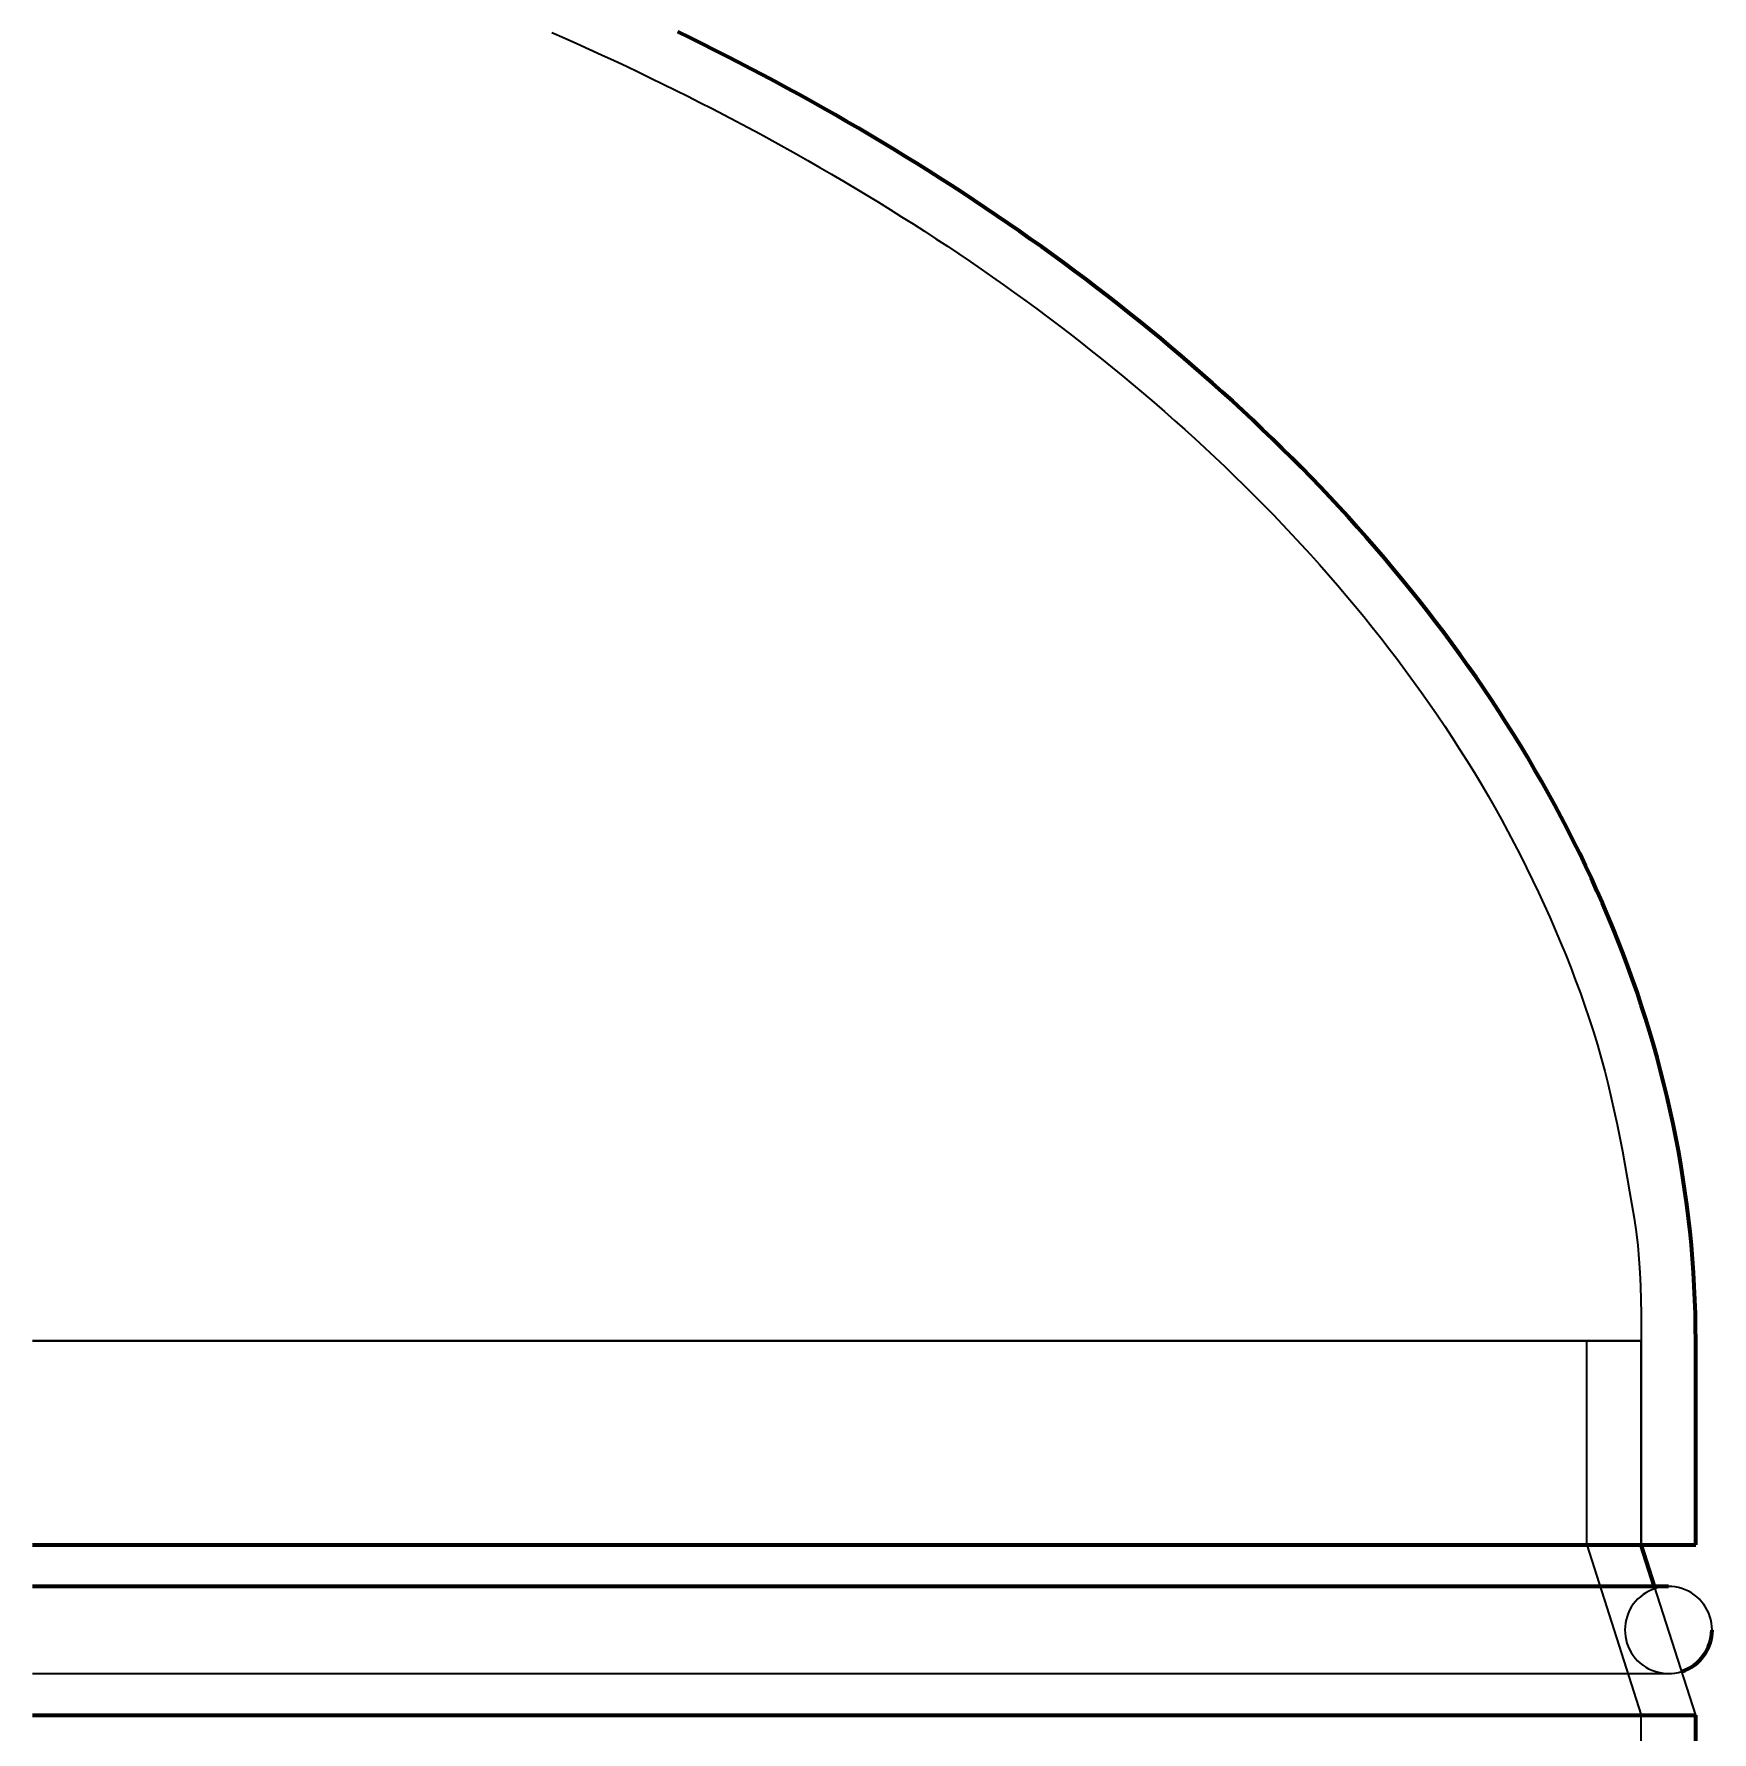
# Model space of a CAD drawing. Header units: millimetres. Extents: x 0 to 1554, y 0 to 420.
# Drawn here: x 130.96 to 155.61, y 305.52 to 330.47 of the extents above; entities that cross this region are included whole.
import ezdxf

# ---------------------------------------------------------------- set-up
doc = ezdxf.new("R2010")
doc.units = ezdxf.units.MM
doc.linetypes.add('IRAM-E-TRAZOS', pattern=[5, 4, -1])
doc.layers.add('01-VISIBLE', color=7, linetype='CONTINUOUS', lineweight=70)
doc.layers.add('02-OCULTA', color=4, linetype='IRAM-E-TRAZOS', lineweight=35)

msp = doc.modelspace()

# ---------------------------------------------------------------- linework, layer by layer
at = {"layer": '01-VISIBLE'}
for p, q in [((155.375, 308.268), (155.375, 311.268)), ((154.77, 307.658), (154.575, 308.268)), ((155.375, 147.625), (155.375, 305.768))]:
    msp.add_line(p, q, dxfattribs=at)
for points in [[(155.375, 311.268), (155.374, 311.469), (155.37, 311.669), (155.363, 311.87), (155.354, 312.07), (155.342, 312.27), (155.328, 312.47), (155.311, 312.67), (155.292, 312.87), (155.269, 313.069), (155.245, 313.268), (155.217, 313.467), (155.188, 313.665), (155.155, 313.863), (155.12, 314.061), (155.083, 314.258), (155.043, 314.455), (155.001, 314.651), (154.956, 314.846), (154.909, 315.041), (154.86, 315.236), (154.808, 315.429), (154.753, 315.622), (154.697, 315.815), (154.638, 316.007), (154.576, 316.198), (154.513, 316.388), (154.447, 316.577), (154.379, 316.766), (154.309, 316.954), (154.236, 317.141), (154.162, 317.327), (154.085, 317.513), (154.006, 317.697), (153.925, 317.881), (153.843, 318.063), (153.758, 318.245), (153.671, 318.426), (153.582, 318.606), (153.491, 318.784), (153.399, 318.962), (153.304, 319.139), (153.208, 319.315), (153.109, 319.49), (153.009, 319.664), (152.908, 319.837), (152.804, 320.009), (152.699, 320.179), (152.592, 320.349), (152.483, 320.518), (152.373, 320.685), (152.261, 320.852), (152.148, 321.017), (152.033, 321.182), (151.916, 321.345), (151.798, 321.507), (151.679, 321.668), (151.558, 321.828), (151.435, 321.987), (151.312, 322.145), (151.186, 322.302), (151.06, 322.457), (150.932, 322.612), (150.803, 322.765), (150.672, 322.918), (150.54, 323.069), (150.407, 323.219), (150.273, 323.368), (150.138, 323.516), (150.001, 323.663), (149.863, 323.809), (149.724, 323.953), (149.584, 324.097), (149.443, 324.239), (149.301, 324.381), (149.157, 324.521), (149.013, 324.66), (148.868, 324.798), (148.721, 324.936), (148.574, 325.072), (148.425, 325.207), (148.276, 325.34), (148.126, 325.473), (147.974, 325.605), (147.822, 325.736), (147.669, 325.865), (147.515, 325.994), (147.36, 326.121), (147.205, 326.248), (147.048, 326.373), (146.891, 326.498), (146.733, 326.621), (146.574, 326.744), (146.414, 326.865), (146.253, 326.985), (146.092, 327.105), (145.93, 327.223), (145.767, 327.34), (145.604, 327.456), (145.44, 327.572), (145.275, 327.686), (145.11, 327.799), (144.943, 327.912), (144.777, 328.023), (144.609, 328.134), (144.441, 328.243), (144.272, 328.352), (144.103, 328.459), (143.933, 328.566), (143.762, 328.671), (143.591, 328.776), (143.42, 328.88), (143.247, 328.982), (143.074, 329.084), (142.901, 329.185), (142.727, 329.285), (142.553, 329.384), (142.378, 329.482), (142.202, 329.579), (142.026, 329.675), (141.85, 329.771), (141.673, 329.865), (141.495, 329.958), (141.317, 330.051), (141.139, 330.143), (140.96, 330.234), (140.781, 330.324), (140.601, 330.413), (140.421, 330.501)], [(130.943, 308.268), (131.143, 308.268), (131.344, 308.268), (131.544, 308.268), (131.744, 308.268), (131.944, 308.268), (132.145, 308.268), (132.345, 308.268), (132.545, 308.268), (132.745, 308.268), (132.946, 308.268), (133.146, 308.268), (133.346, 308.268), (133.546, 308.268), (133.747, 308.268), (133.947, 308.268), (134.147, 308.268), (134.348, 308.268), (134.548, 308.268), (134.748, 308.268), (134.948, 308.268), (135.149, 308.268), (135.349, 308.268), (135.549, 308.268), (135.749, 308.268), (135.95, 308.268), (136.15, 308.268), (136.35, 308.268), (136.55, 308.268), (136.751, 308.268), (136.951, 308.268), (137.151, 308.268), (137.351, 308.268), (137.552, 308.268), (137.752, 308.268), (137.952, 308.268), (138.152, 308.268), (138.353, 308.268), (138.553, 308.268), (138.753, 308.268), (138.954, 308.268), (139.154, 308.268), (139.354, 308.268), (139.554, 308.268), (139.755, 308.268), (139.955, 308.268), (140.155, 308.268), (140.355, 308.268), (140.556, 308.268), (140.756, 308.268), (140.956, 308.268), (141.156, 308.268), (141.357, 308.268), (141.557, 308.268), (141.757, 308.268), (141.957, 308.268), (142.158, 308.268), (142.358, 308.268), (142.558, 308.268), (142.759, 308.268), (142.959, 308.268), (143.159, 308.268), (143.359, 308.268), (143.56, 308.268), (143.76, 308.268), (143.96, 308.268), (144.16, 308.268), (144.361, 308.268), (144.561, 308.268), (144.761, 308.268), (144.961, 308.268), (145.162, 308.268), (145.362, 308.268), (145.562, 308.268), (145.762, 308.268), (145.963, 308.268), (146.163, 308.268), (146.363, 308.268), (146.563, 308.268), (146.764, 308.268), (146.964, 308.268), (147.164, 308.268), (147.365, 308.268), (147.565, 308.268), (147.765, 308.268), (147.965, 308.268), (148.166, 308.268), (148.366, 308.268), (148.566, 308.268), (148.766, 308.268), (148.967, 308.268), (149.167, 308.268), (149.367, 308.268), (149.567, 308.268), (149.768, 308.268), (149.968, 308.268), (150.168, 308.268), (150.368, 308.268), (150.569, 308.268), (150.769, 308.268), (150.969, 308.268), (151.17, 308.268), (151.37, 308.268), (151.57, 308.268), (151.77, 308.268), (151.971, 308.268), (152.171, 308.268), (152.371, 308.268), (152.571, 308.268), (152.772, 308.268), (152.972, 308.268), (153.172, 308.268), (153.372, 308.268), (153.573, 308.268), (153.773, 308.268), (153.973, 308.268), (154.173, 308.268), (154.374, 308.268), (154.574, 308.268), (154.774, 308.268), (154.974, 308.268), (155.175, 308.268), (155.375, 308.268)], [(154.975, 307.658), (154.775, 307.658), (154.575, 307.658), (154.374, 307.658), (154.174, 307.658), (153.974, 307.658), (153.774, 307.658), (153.573, 307.658), (153.373, 307.658), (153.173, 307.658), (152.972, 307.658), (152.772, 307.658), (152.572, 307.658), (152.372, 307.658), (152.171, 307.658), (151.971, 307.658), (151.771, 307.658), (151.571, 307.658), (151.37, 307.658), (151.17, 307.658), (150.97, 307.658), (150.769, 307.658), (150.569, 307.658), (150.369, 307.658), (150.169, 307.658), (149.968, 307.658), (149.768, 307.658), (149.568, 307.658), (149.368, 307.658), (149.167, 307.658), (148.967, 307.658), (148.767, 307.658), (148.567, 307.658), (148.366, 307.658), (148.166, 307.658), (147.966, 307.658), (147.765, 307.658), (147.565, 307.658), (147.365, 307.658), (147.165, 307.658), (146.964, 307.658), (146.764, 307.658), (146.564, 307.658), (146.364, 307.658), (146.163, 307.658), (145.963, 307.658), (145.763, 307.658), (145.563, 307.658), (145.362, 307.658), (145.162, 307.658), (144.962, 307.658), (144.762, 307.658), (144.561, 307.658), (144.361, 307.658), (144.161, 307.658), (143.96, 307.658), (143.76, 307.658), (143.56, 307.658), (143.36, 307.658), (143.159, 307.658), (142.959, 307.658), (142.759, 307.658), (142.559, 307.658), (142.358, 307.658), (142.158, 307.658), (141.958, 307.658), (141.758, 307.658), (141.557, 307.658), (141.357, 307.658), (141.157, 307.658), (140.956, 307.658), (140.756, 307.658), (140.556, 307.658), (140.356, 307.658), (140.155, 307.658), (139.955, 307.658), (139.755, 307.658), (139.555, 307.658), (139.354, 307.658), (139.154, 307.658), (138.954, 307.658), (138.754, 307.658), (138.553, 307.658), (138.353, 307.658), (138.153, 307.658), (137.953, 307.658), (137.752, 307.658), (137.552, 307.658), (137.352, 307.658), (137.151, 307.658), (136.951, 307.658), (136.751, 307.658), (136.551, 307.658), (136.35, 307.658), (136.15, 307.658), (135.95, 307.658), (135.75, 307.658), (135.549, 307.658), (135.349, 307.658), (135.149, 307.658), (134.949, 307.658), (134.748, 307.658), (134.548, 307.658), (134.348, 307.658), (134.147, 307.658), (133.947, 307.658), (133.747, 307.658), (133.547, 307.658), (133.346, 307.658), (133.146, 307.658), (132.946, 307.658), (132.746, 307.658), (132.545, 307.658), (132.345, 307.658), (132.145, 307.658), (131.945, 307.658), (131.744, 307.658), (131.544, 307.658), (131.344, 307.658), (131.144, 307.658), (130.943, 307.658)], [(154.975, 307.658), (154.941, 307.658), (154.907, 307.658), (154.873, 307.658), (154.839, 307.658), (154.804, 307.658), (154.77, 307.658)], [(130.943, 305.768), (131.143, 305.768), (131.344, 305.768), (131.544, 305.768), (131.744, 305.768), (131.944, 305.768), (132.145, 305.768), (132.345, 305.768), (132.545, 305.768), (132.745, 305.768), (132.946, 305.768), (133.146, 305.768), (133.346, 305.768), (133.546, 305.768), (133.747, 305.768), (133.947, 305.768), (134.147, 305.768), (134.348, 305.768), (134.548, 305.768), (134.748, 305.768), (134.948, 305.768), (135.149, 305.768), (135.349, 305.768), (135.549, 305.768), (135.749, 305.768), (135.95, 305.768), (136.15, 305.768), (136.35, 305.768), (136.55, 305.768), (136.751, 305.768), (136.951, 305.768), (137.151, 305.768), (137.351, 305.768), (137.552, 305.768), (137.752, 305.768), (137.952, 305.768), (138.152, 305.768), (138.353, 305.768), (138.553, 305.768), (138.753, 305.768), (138.954, 305.768), (139.154, 305.768), (139.354, 305.768), (139.554, 305.768), (139.755, 305.768), (139.955, 305.768), (140.155, 305.768), (140.355, 305.768), (140.556, 305.768), (140.756, 305.768), (140.956, 305.768), (141.156, 305.768), (141.357, 305.768), (141.557, 305.768), (141.757, 305.768), (141.957, 305.768), (142.158, 305.768), (142.358, 305.768), (142.558, 305.768), (142.759, 305.768), (142.959, 305.768), (143.159, 305.768), (143.359, 305.768), (143.56, 305.768), (143.76, 305.768), (143.96, 305.768), (144.16, 305.768), (144.361, 305.768), (144.561, 305.768), (144.761, 305.768), (144.961, 305.768), (145.162, 305.768), (145.362, 305.768), (145.562, 305.768), (145.762, 305.768), (145.963, 305.768), (146.163, 305.768), (146.363, 305.768), (146.563, 305.768), (146.764, 305.768), (146.964, 305.768), (147.164, 305.768), (147.365, 305.768), (147.565, 305.768), (147.765, 305.768), (147.965, 305.768), (148.166, 305.768), (148.366, 305.768), (148.566, 305.768), (148.766, 305.768), (148.967, 305.768), (149.167, 305.768), (149.367, 305.768), (149.567, 305.768), (149.768, 305.768), (149.968, 305.768), (150.168, 305.768), (150.368, 305.768), (150.569, 305.768), (150.769, 305.768), (150.969, 305.768), (151.17, 305.768), (151.37, 305.768), (151.57, 305.768), (151.77, 305.768), (151.971, 305.768), (152.171, 305.768), (152.371, 305.768), (152.571, 305.768), (152.772, 305.768), (152.972, 305.768), (153.172, 305.768), (153.372, 305.768), (153.573, 305.768), (153.773, 305.768), (153.973, 305.768), (154.173, 305.768), (154.374, 305.768), (154.574, 305.768), (154.774, 305.768), (154.974, 305.768), (155.175, 305.768), (155.375, 305.768)]]:
    msp.add_lwpolyline(points, dxfattribs=at)
msp.add_arc((154.975, 307.018), 0.64, -72.2553, 0, dxfattribs=at)
at = {"layer": '02-OCULTA'}
for p, q in [((153.775, 308.268), (153.775, 311.268)), ((154.575, 308.268), (154.575, 311.268)), ((154.575, 311.268), (154.575, 308.268)), ((153.775, 308.268), (154.575, 305.768)), ((155.375, 305.768), (154.77, 307.658)), ((154.575, 147.625), (154.575, 305.768))]:
    msp.add_line(p, q, dxfattribs=at)
for points in [[(138.571, 330.492), (138.754, 330.411), (138.937, 330.33), (139.12, 330.247), (139.302, 330.164), (139.484, 330.08), (139.666, 329.995), (139.847, 329.909), (140.027, 329.822), (140.208, 329.734), (140.387, 329.645), (140.567, 329.556), (140.745, 329.465), (140.924, 329.374), (141.102, 329.282), (141.279, 329.189), (141.456, 329.095), (141.633, 329), (141.809, 328.904), (141.984, 328.807), (142.159, 328.709), (142.333, 328.61), (142.507, 328.51), (142.681, 328.41), (142.853, 328.308), (143.025, 328.205), (143.197, 328.102), (143.368, 327.997), (143.539, 327.892), (143.708, 327.785), (143.878, 327.678), (144.046, 327.57), (144.214, 327.46), (144.381, 327.35), (144.548, 327.238), (144.714, 327.126), (144.879, 327.012), (145.043, 326.898), (145.207, 326.782), (145.37, 326.666), (145.533, 326.548), (145.694, 326.43), (145.855, 326.31), (146.015, 326.19), (146.174, 326.068), (146.333, 325.945), (146.49, 325.821), (146.647, 325.696), (146.803, 325.57), (146.958, 325.443), (147.112, 325.315), (147.265, 325.186), (147.418, 325.056), (147.569, 324.924), (147.72, 324.792), (147.869, 324.658), (148.017, 324.524), (148.165, 324.388), (148.311, 324.251), (148.457, 324.113), (148.601, 323.974), (148.744, 323.834), (148.886, 323.693), (149.027, 323.55), (149.167, 323.407), (149.306, 323.262), (149.443, 323.116), (149.58, 322.969), (149.715, 322.821), (149.848, 322.672), (149.981, 322.521), (150.112, 322.37), (150.242, 322.217), (150.37, 322.063), (150.498, 321.908), (150.623, 321.752), (150.748, 321.595), (150.87, 321.437), (150.992, 321.277), (151.112, 321.117), (151.23, 320.955), (151.347, 320.792), (151.462, 320.628), (151.576, 320.463), (151.688, 320.297), (151.799, 320.13), (151.907, 319.961), (152.014, 319.792), (152.119, 319.621), (152.223, 319.45), (152.324, 319.277), (152.423, 319.103), (152.521, 318.928), (152.616, 318.751), (152.71, 318.574), (152.802, 318.396), (152.891, 318.217), (152.979, 318.036), (153.065, 317.855), (153.149, 317.673), (153.231, 317.49), (153.311, 317.307), (153.389, 317.122), (153.465, 316.937), (153.539, 316.751), (153.611, 316.563), (153.681, 316.375), (153.747, 316.186), (153.811, 315.997), (153.873, 315.806), (153.931, 315.614), (153.986, 315.421), (154.038, 315.228), (154.087, 315.033), (154.134, 314.838), (154.178, 314.643), (154.219, 314.447), (154.259, 314.25), (154.298, 314.054), (154.335, 313.857), (154.37, 313.66), (154.404, 313.462), (154.438, 313.264), (154.47, 313.067), (154.499, 312.868), (154.524, 312.669), (154.542, 312.47), (154.555, 312.27), (154.564, 312.07), (154.569, 311.869), (154.573, 311.669), (154.574, 311.468), (154.575, 311.268)], [(154.575, 311.268), (154.375, 311.268), (154.174, 311.268), (153.974, 311.268), (153.774, 311.268), (153.574, 311.268), (153.373, 311.268), (153.173, 311.268), (152.973, 311.268), (152.773, 311.268), (152.572, 311.268), (152.372, 311.268), (152.172, 311.268), (151.972, 311.268), (151.771, 311.268), (151.571, 311.268), (151.371, 311.268), (151.17, 311.268), (150.97, 311.268), (150.77, 311.268), (150.57, 311.268), (150.369, 311.268), (150.169, 311.268), (149.969, 311.268), (149.769, 311.268), (149.568, 311.268), (149.368, 311.268), (149.168, 311.268), (148.968, 311.268), (148.767, 311.268), (148.567, 311.268), (148.367, 311.268), (148.166, 311.268), (147.966, 311.268), (147.766, 311.268), (147.566, 311.268), (147.365, 311.268), (147.165, 311.268), (146.965, 311.268), (146.765, 311.268), (146.564, 311.268), (146.364, 311.268), (146.164, 311.268), (145.964, 311.268), (145.763, 311.268), (145.563, 311.268), (145.363, 311.268), (145.162, 311.268), (144.962, 311.268), (144.762, 311.268), (144.562, 311.268), (144.361, 311.268), (144.161, 311.268), (143.961, 311.268), (143.761, 311.268), (143.56, 311.268), (143.36, 311.268), (143.16, 311.268), (142.959, 311.268), (142.759, 311.268), (142.559, 311.268), (142.359, 311.268), (142.158, 311.268), (141.958, 311.268), (141.758, 311.268), (141.558, 311.268), (141.357, 311.268), (141.157, 311.268), (140.957, 311.268), (140.757, 311.268), (140.556, 311.268), (140.356, 311.268), (140.156, 311.268), (139.955, 311.268), (139.755, 311.268), (139.555, 311.268), (139.355, 311.268), (139.154, 311.268), (138.954, 311.268), (138.754, 311.268), (138.554, 311.268), (138.353, 311.268), (138.153, 311.268), (137.953, 311.268), (137.753, 311.268), (137.552, 311.268), (137.352, 311.268), (137.152, 311.268), (136.951, 311.268), (136.751, 311.268), (136.551, 311.268), (136.351, 311.268), (136.15, 311.268), (135.95, 311.268), (135.75, 311.268), (135.55, 311.268), (135.349, 311.268), (135.149, 311.268), (134.949, 311.268), (134.749, 311.268), (134.548, 311.268), (134.348, 311.268), (134.148, 311.268), (133.947, 311.268), (133.747, 311.268), (133.547, 311.268), (133.347, 311.268), (133.146, 311.268), (132.946, 311.268), (132.746, 311.268), (132.546, 311.268), (132.345, 311.268), (132.145, 311.268), (131.945, 311.268), (131.745, 311.268), (131.544, 311.268), (131.344, 311.268), (131.144, 311.268), (130.943, 311.268)], [(130.943, 311.268), (131.144, 311.268), (131.344, 311.268), (131.544, 311.268), (131.745, 311.268), (131.945, 311.268), (132.145, 311.268), (132.345, 311.268), (132.546, 311.268), (132.746, 311.268), (132.946, 311.268), (133.146, 311.268), (133.347, 311.268), (133.547, 311.268), (133.747, 311.268), (133.947, 311.268), (134.148, 311.268), (134.348, 311.268), (134.548, 311.268), (134.749, 311.268), (134.949, 311.268), (135.149, 311.268), (135.349, 311.268), (135.55, 311.268), (135.75, 311.268), (135.95, 311.268), (136.15, 311.268), (136.351, 311.268), (136.551, 311.268), (136.751, 311.268), (136.951, 311.268), (137.152, 311.268), (137.352, 311.268), (137.552, 311.268), (137.753, 311.268), (137.953, 311.268), (138.153, 311.268), (138.353, 311.268), (138.554, 311.268), (138.754, 311.268), (138.954, 311.268), (139.154, 311.268), (139.355, 311.268), (139.555, 311.268), (139.755, 311.268), (139.955, 311.268), (140.156, 311.268), (140.356, 311.268), (140.556, 311.268), (140.757, 311.268), (140.957, 311.268), (141.157, 311.268), (141.357, 311.268), (141.558, 311.268), (141.758, 311.268), (141.958, 311.268), (142.158, 311.268), (142.359, 311.268), (142.559, 311.268), (142.759, 311.268), (142.959, 311.268), (143.16, 311.268), (143.36, 311.268), (143.56, 311.268), (143.761, 311.268), (143.961, 311.268), (144.161, 311.268), (144.361, 311.268), (144.562, 311.268), (144.762, 311.268), (144.962, 311.268), (145.162, 311.268), (145.363, 311.268), (145.563, 311.268), (145.763, 311.268), (145.964, 311.268), (146.164, 311.268), (146.364, 311.268), (146.564, 311.268), (146.765, 311.268), (146.965, 311.268), (147.165, 311.268), (147.365, 311.268), (147.566, 311.268), (147.766, 311.268), (147.966, 311.268), (148.166, 311.268), (148.367, 311.268), (148.567, 311.268), (148.767, 311.268), (148.968, 311.268), (149.168, 311.268), (149.368, 311.268), (149.568, 311.268), (149.769, 311.268), (149.969, 311.268), (150.169, 311.268), (150.369, 311.268), (150.57, 311.268), (150.77, 311.268), (150.97, 311.268), (151.17, 311.268), (151.371, 311.268), (151.571, 311.268), (151.771, 311.268), (151.972, 311.268), (152.172, 311.268), (152.372, 311.268), (152.572, 311.268), (152.773, 311.268), (152.973, 311.268), (153.173, 311.268), (153.373, 311.268), (153.574, 311.268), (153.774, 311.268), (153.974, 311.268), (154.174, 311.268), (154.375, 311.268), (154.575, 311.268)], [(153.775, 311.268), (153.575, 311.268), (153.374, 311.268), (153.174, 311.268), (152.974, 311.268), (152.774, 311.268), (152.573, 311.268), (152.373, 311.268), (152.173, 311.268), (151.973, 311.268), (151.772, 311.268), (151.572, 311.268), (151.372, 311.268), (151.171, 311.268), (150.971, 311.268), (150.771, 311.268), (150.571, 311.268), (150.37, 311.268), (150.17, 311.268), (149.97, 311.268), (149.77, 311.268), (149.569, 311.268), (149.369, 311.268), (149.169, 311.268), (148.968, 311.268), (148.768, 311.268), (148.568, 311.268), (148.368, 311.268), (148.167, 311.268), (147.967, 311.268), (147.767, 311.268), (147.567, 311.268), (147.366, 311.268), (147.166, 311.268), (146.966, 311.268), (146.765, 311.268), (146.565, 311.268), (146.365, 311.268), (146.165, 311.268), (145.964, 311.268), (145.764, 311.268), (145.564, 311.268), (145.364, 311.268), (145.163, 311.268), (144.963, 311.268), (144.763, 311.268), (144.562, 311.268), (144.362, 311.268), (144.162, 311.268), (143.962, 311.268), (143.761, 311.268), (143.561, 311.268), (143.361, 311.268), (143.161, 311.268), (142.96, 311.268), (142.76, 311.268), (142.56, 311.268), (142.359, 311.268), (142.159, 311.268), (141.959, 311.268), (141.759, 311.268), (141.558, 311.268), (141.358, 311.268), (141.158, 311.268), (140.958, 311.268), (140.757, 311.268), (140.557, 311.268), (140.357, 311.268), (140.156, 311.268), (139.956, 311.268), (139.756, 311.268), (139.556, 311.268), (139.355, 311.268), (139.155, 311.268), (138.955, 311.268), (138.755, 311.268), (138.554, 311.268), (138.354, 311.268), (138.154, 311.268), (137.953, 311.268), (137.753, 311.268), (137.553, 311.268), (137.353, 311.268), (137.152, 311.268), (136.952, 311.268), (136.752, 311.268), (136.552, 311.268), (136.351, 311.268), (136.151, 311.268), (135.951, 311.268), (135.75, 311.268), (135.55, 311.268), (135.35, 311.268), (135.15, 311.268), (134.949, 311.268), (134.749, 311.268), (134.549, 311.268), (134.348, 311.268), (134.148, 311.268), (133.948, 311.268), (133.748, 311.268), (133.547, 311.268), (133.347, 311.268), (133.147, 311.268), (132.947, 311.268), (132.746, 311.268), (132.546, 311.268), (132.346, 311.268), (132.145, 311.268), (131.945, 311.268), (131.745, 311.268), (131.545, 311.268), (131.344, 311.268), (131.144, 311.268), (130.944, 311.268)], [(130.944, 311.268), (131.144, 311.268), (131.344, 311.268), (131.545, 311.268), (131.745, 311.268), (131.945, 311.268), (132.145, 311.268), (132.346, 311.268), (132.546, 311.268), (132.746, 311.268), (132.947, 311.268), (133.147, 311.268), (133.347, 311.268), (133.547, 311.268), (133.748, 311.268), (133.948, 311.268), (134.148, 311.268), (134.348, 311.268), (134.549, 311.268), (134.749, 311.268), (134.949, 311.268), (135.15, 311.268), (135.35, 311.268), (135.55, 311.268), (135.75, 311.268), (135.951, 311.268), (136.151, 311.268), (136.351, 311.268), (136.552, 311.268), (136.752, 311.268), (136.952, 311.268), (137.152, 311.268), (137.353, 311.268), (137.553, 311.268), (137.753, 311.268), (137.953, 311.268), (138.154, 311.268), (138.354, 311.268), (138.554, 311.268), (138.755, 311.268), (138.955, 311.268), (139.155, 311.268), (139.355, 311.268), (139.556, 311.268), (139.756, 311.268), (139.956, 311.268), (140.156, 311.268), (140.357, 311.268), (140.557, 311.268), (140.757, 311.268), (140.958, 311.268), (141.158, 311.268), (141.358, 311.268), (141.558, 311.268), (141.759, 311.268), (141.959, 311.268), (142.159, 311.268), (142.359, 311.268), (142.56, 311.268), (142.76, 311.268), (142.96, 311.268), (143.161, 311.268), (143.361, 311.268), (143.561, 311.268), (143.761, 311.268), (143.962, 311.268), (144.162, 311.268), (144.362, 311.268), (144.562, 311.268), (144.763, 311.268), (144.963, 311.268), (145.163, 311.268), (145.364, 311.268), (145.564, 311.268), (145.764, 311.268), (145.964, 311.268), (146.165, 311.268), (146.365, 311.268), (146.565, 311.268), (146.765, 311.268), (146.966, 311.268), (147.166, 311.268), (147.366, 311.268), (147.567, 311.268), (147.767, 311.268), (147.967, 311.268), (148.167, 311.268), (148.368, 311.268), (148.568, 311.268), (148.768, 311.268), (148.968, 311.268), (149.169, 311.268), (149.369, 311.268), (149.569, 311.268), (149.77, 311.268), (149.97, 311.268), (150.17, 311.268), (150.37, 311.268), (150.571, 311.268), (150.771, 311.268), (150.971, 311.268), (151.171, 311.268), (151.372, 311.268), (151.572, 311.268), (151.772, 311.268), (151.973, 311.268), (152.173, 311.268), (152.373, 311.268), (152.573, 311.268), (152.774, 311.268), (152.974, 311.268), (153.174, 311.268), (153.374, 311.268), (153.575, 311.268), (153.775, 311.268)], [(154.575, 308.268), (154.375, 308.268), (154.174, 308.268), (153.974, 308.268), (153.774, 308.268), (153.574, 308.268), (153.373, 308.268), (153.173, 308.268), (152.973, 308.268), (152.773, 308.268), (152.572, 308.268), (152.372, 308.268), (152.172, 308.268), (151.972, 308.268), (151.771, 308.268), (151.571, 308.268), (151.371, 308.268), (151.17, 308.268), (150.97, 308.268), (150.77, 308.268), (150.57, 308.268), (150.369, 308.268), (150.169, 308.268), (149.969, 308.268), (149.769, 308.268), (149.568, 308.268), (149.368, 308.268), (149.168, 308.268), (148.968, 308.268), (148.767, 308.268), (148.567, 308.268), (148.367, 308.268), (148.166, 308.268), (147.966, 308.268), (147.766, 308.268), (147.566, 308.268), (147.365, 308.268), (147.165, 308.268), (146.965, 308.268), (146.765, 308.268), (146.564, 308.268), (146.364, 308.268), (146.164, 308.268), (145.964, 308.268), (145.763, 308.268), (145.563, 308.268), (145.363, 308.268), (145.162, 308.268), (144.962, 308.268), (144.762, 308.268), (144.562, 308.268), (144.361, 308.268), (144.161, 308.268), (143.961, 308.268), (143.761, 308.268), (143.56, 308.268), (143.36, 308.268), (143.16, 308.268), (142.959, 308.268), (142.759, 308.268), (142.559, 308.268), (142.359, 308.268), (142.158, 308.268), (141.958, 308.268), (141.758, 308.268), (141.558, 308.268), (141.357, 308.268), (141.157, 308.268), (140.957, 308.268), (140.757, 308.268), (140.556, 308.268), (140.356, 308.268), (140.156, 308.268), (139.955, 308.268), (139.755, 308.268), (139.555, 308.268), (139.355, 308.268), (139.154, 308.268), (138.954, 308.268), (138.754, 308.268), (138.554, 308.268), (138.353, 308.268), (138.153, 308.268), (137.953, 308.268), (137.753, 308.268), (137.552, 308.268), (137.352, 308.268), (137.152, 308.268), (136.951, 308.268), (136.751, 308.268), (136.551, 308.268), (136.351, 308.268), (136.15, 308.268), (135.95, 308.268), (135.75, 308.268), (135.55, 308.268), (135.349, 308.268), (135.149, 308.268), (134.949, 308.268), (134.749, 308.268), (134.548, 308.268), (134.348, 308.268), (134.148, 308.268), (133.947, 308.268), (133.747, 308.268), (133.547, 308.268), (133.347, 308.268), (133.146, 308.268), (132.946, 308.268), (132.746, 308.268), (132.546, 308.268), (132.345, 308.268), (132.145, 308.268), (131.945, 308.268), (131.745, 308.268), (131.544, 308.268), (131.344, 308.268), (131.144, 308.268), (130.943, 308.268)], [(130.943, 308.268), (131.144, 308.268), (131.344, 308.268), (131.544, 308.268), (131.745, 308.268), (131.945, 308.268), (132.145, 308.268), (132.345, 308.268), (132.546, 308.268), (132.746, 308.268), (132.946, 308.268), (133.146, 308.268), (133.347, 308.268), (133.547, 308.268), (133.747, 308.268), (133.947, 308.268), (134.148, 308.268), (134.348, 308.268), (134.548, 308.268), (134.749, 308.268), (134.949, 308.268), (135.149, 308.268), (135.349, 308.268), (135.55, 308.268), (135.75, 308.268), (135.95, 308.268), (136.15, 308.268), (136.351, 308.268), (136.551, 308.268), (136.751, 308.268), (136.951, 308.268), (137.152, 308.268), (137.352, 308.268), (137.552, 308.268), (137.753, 308.268), (137.953, 308.268), (138.153, 308.268), (138.353, 308.268), (138.554, 308.268), (138.754, 308.268), (138.954, 308.268), (139.154, 308.268), (139.355, 308.268), (139.555, 308.268), (139.755, 308.268), (139.955, 308.268), (140.156, 308.268), (140.356, 308.268), (140.556, 308.268), (140.757, 308.268), (140.957, 308.268), (141.157, 308.268), (141.357, 308.268), (141.558, 308.268), (141.758, 308.268), (141.958, 308.268), (142.158, 308.268), (142.359, 308.268), (142.559, 308.268), (142.759, 308.268), (142.959, 308.268), (143.16, 308.268), (143.36, 308.268), (143.56, 308.268), (143.761, 308.268), (143.961, 308.268), (144.161, 308.268), (144.361, 308.268), (144.562, 308.268), (144.762, 308.268), (144.962, 308.268), (145.162, 308.268), (145.363, 308.268), (145.563, 308.268), (145.763, 308.268), (145.964, 308.268), (146.164, 308.268), (146.364, 308.268), (146.564, 308.268), (146.765, 308.268), (146.965, 308.268), (147.165, 308.268), (147.365, 308.268), (147.566, 308.268), (147.766, 308.268), (147.966, 308.268), (148.166, 308.268), (148.367, 308.268), (148.567, 308.268), (148.767, 308.268), (148.968, 308.268), (149.168, 308.268), (149.368, 308.268), (149.568, 308.268), (149.769, 308.268), (149.969, 308.268), (150.169, 308.268), (150.369, 308.268), (150.57, 308.268), (150.77, 308.268), (150.97, 308.268), (151.17, 308.268), (151.371, 308.268), (151.571, 308.268), (151.771, 308.268), (151.972, 308.268), (152.172, 308.268), (152.372, 308.268), (152.572, 308.268), (152.773, 308.268), (152.973, 308.268), (153.173, 308.268), (153.373, 308.268), (153.574, 308.268), (153.774, 308.268), (153.974, 308.268), (154.174, 308.268), (154.375, 308.268), (154.575, 308.268)], [(155.375, 308.268), (155.175, 308.268), (154.974, 308.268), (154.774, 308.268), (154.574, 308.268), (154.374, 308.268), (154.173, 308.268), (153.973, 308.268), (153.773, 308.268), (153.573, 308.268), (153.372, 308.268), (153.172, 308.268), (152.972, 308.268), (152.772, 308.268), (152.571, 308.268), (152.371, 308.268), (152.171, 308.268), (151.971, 308.268), (151.77, 308.268), (151.57, 308.268), (151.37, 308.268), (151.17, 308.268), (150.969, 308.268), (150.769, 308.268), (150.569, 308.268), (150.368, 308.268), (150.168, 308.268), (149.968, 308.268), (149.768, 308.268), (149.567, 308.268), (149.367, 308.268), (149.167, 308.268), (148.967, 308.268), (148.766, 308.268), (148.566, 308.268), (148.366, 308.268), (148.166, 308.268), (147.965, 308.268), (147.765, 308.268), (147.565, 308.268), (147.365, 308.268), (147.164, 308.268), (146.964, 308.268), (146.764, 308.268), (146.563, 308.268), (146.363, 308.268), (146.163, 308.268), (145.963, 308.268), (145.762, 308.268), (145.562, 308.268), (145.362, 308.268), (145.162, 308.268), (144.961, 308.268), (144.761, 308.268), (144.561, 308.268), (144.361, 308.268), (144.16, 308.268), (143.96, 308.268), (143.76, 308.268), (143.56, 308.268), (143.359, 308.268), (143.159, 308.268), (142.959, 308.268), (142.759, 308.268), (142.558, 308.268), (142.358, 308.268), (142.158, 308.268), (141.957, 308.268), (141.757, 308.268), (141.557, 308.268), (141.357, 308.268), (141.156, 308.268), (140.956, 308.268), (140.756, 308.268), (140.556, 308.268), (140.355, 308.268), (140.155, 308.268), (139.955, 308.268), (139.755, 308.268), (139.554, 308.268), (139.354, 308.268), (139.154, 308.268), (138.954, 308.268), (138.753, 308.268), (138.553, 308.268), (138.353, 308.268), (138.152, 308.268), (137.952, 308.268), (137.752, 308.268), (137.552, 308.268), (137.351, 308.268), (137.151, 308.268), (136.951, 308.268), (136.751, 308.268), (136.55, 308.268), (136.35, 308.268), (136.15, 308.268), (135.95, 308.268), (135.749, 308.268), (135.549, 308.268), (135.349, 308.268), (135.149, 308.268), (134.948, 308.268), (134.748, 308.268), (134.548, 308.268), (134.348, 308.268), (134.147, 308.268), (133.947, 308.268), (133.747, 308.268), (133.546, 308.268), (133.346, 308.268), (133.146, 308.268), (132.946, 308.268), (132.745, 308.268), (132.545, 308.268), (132.345, 308.268), (132.145, 308.268), (131.944, 308.268), (131.744, 308.268), (131.544, 308.268), (131.344, 308.268), (131.143, 308.268), (130.943, 308.268)], [(154.575, 308.268), (154.375, 308.268), (154.174, 308.268), (153.974, 308.268), (153.774, 308.268), (153.574, 308.268), (153.373, 308.268), (153.173, 308.268), (152.973, 308.268), (152.773, 308.268), (152.572, 308.268), (152.372, 308.268), (152.172, 308.268), (151.972, 308.268), (151.771, 308.268), (151.571, 308.268), (151.371, 308.268), (151.17, 308.268), (150.97, 308.268), (150.77, 308.268), (150.57, 308.268), (150.369, 308.268), (150.169, 308.268), (149.969, 308.268), (149.769, 308.268), (149.568, 308.268), (149.368, 308.268), (149.168, 308.268), (148.968, 308.268), (148.767, 308.268), (148.567, 308.268), (148.367, 308.268), (148.166, 308.268), (147.966, 308.268), (147.766, 308.268), (147.566, 308.268), (147.365, 308.268), (147.165, 308.268), (146.965, 308.268), (146.765, 308.268), (146.564, 308.268), (146.364, 308.268), (146.164, 308.268), (145.964, 308.268), (145.763, 308.268), (145.563, 308.268), (145.363, 308.268), (145.162, 308.268), (144.962, 308.268), (144.762, 308.268), (144.562, 308.268), (144.361, 308.268), (144.161, 308.268), (143.961, 308.268), (143.761, 308.268), (143.56, 308.268), (143.36, 308.268), (143.16, 308.268), (142.959, 308.268), (142.759, 308.268), (142.559, 308.268), (142.359, 308.268), (142.158, 308.268), (141.958, 308.268), (141.758, 308.268), (141.558, 308.268), (141.357, 308.268), (141.157, 308.268), (140.957, 308.268), (140.757, 308.268), (140.556, 308.268), (140.356, 308.268), (140.156, 308.268), (139.955, 308.268), (139.755, 308.268), (139.555, 308.268), (139.355, 308.268), (139.154, 308.268), (138.954, 308.268), (138.754, 308.268), (138.554, 308.268), (138.353, 308.268), (138.153, 308.268), (137.953, 308.268), (137.753, 308.268), (137.552, 308.268), (137.352, 308.268), (137.152, 308.268), (136.951, 308.268), (136.751, 308.268), (136.551, 308.268), (136.351, 308.268), (136.15, 308.268), (135.95, 308.268), (135.75, 308.268), (135.55, 308.268), (135.349, 308.268), (135.149, 308.268), (134.949, 308.268), (134.749, 308.268), (134.548, 308.268), (134.348, 308.268), (134.148, 308.268), (133.947, 308.268), (133.747, 308.268), (133.547, 308.268), (133.347, 308.268), (133.146, 308.268), (132.946, 308.268), (132.746, 308.268), (132.546, 308.268), (132.345, 308.268), (132.145, 308.268), (131.945, 308.268), (131.745, 308.268), (131.544, 308.268), (131.344, 308.268), (131.144, 308.268), (130.943, 308.268)], [(130.943, 308.268), (131.144, 308.268), (131.344, 308.268), (131.544, 308.268), (131.745, 308.268), (131.945, 308.268), (132.145, 308.268), (132.345, 308.268), (132.546, 308.268), (132.746, 308.268), (132.946, 308.268), (133.146, 308.268), (133.347, 308.268), (133.547, 308.268), (133.747, 308.268), (133.947, 308.268), (134.148, 308.268), (134.348, 308.268), (134.548, 308.268), (134.749, 308.268), (134.949, 308.268), (135.149, 308.268), (135.349, 308.268), (135.55, 308.268), (135.75, 308.268), (135.95, 308.268), (136.15, 308.268), (136.351, 308.268), (136.551, 308.268), (136.751, 308.268), (136.951, 308.268), (137.152, 308.268), (137.352, 308.268), (137.552, 308.268), (137.753, 308.268), (137.953, 308.268), (138.153, 308.268), (138.353, 308.268), (138.554, 308.268), (138.754, 308.268), (138.954, 308.268), (139.154, 308.268), (139.355, 308.268), (139.555, 308.268), (139.755, 308.268), (139.955, 308.268), (140.156, 308.268), (140.356, 308.268), (140.556, 308.268), (140.757, 308.268), (140.957, 308.268), (141.157, 308.268), (141.357, 308.268), (141.558, 308.268), (141.758, 308.268), (141.958, 308.268), (142.158, 308.268), (142.359, 308.268), (142.559, 308.268), (142.759, 308.268), (142.959, 308.268), (143.16, 308.268), (143.36, 308.268), (143.56, 308.268), (143.761, 308.268), (143.961, 308.268), (144.161, 308.268), (144.361, 308.268), (144.562, 308.268), (144.762, 308.268), (144.962, 308.268), (145.162, 308.268), (145.363, 308.268), (145.563, 308.268), (145.763, 308.268), (145.964, 308.268), (146.164, 308.268), (146.364, 308.268), (146.564, 308.268), (146.765, 308.268), (146.965, 308.268), (147.165, 308.268), (147.365, 308.268), (147.566, 308.268), (147.766, 308.268), (147.966, 308.268), (148.166, 308.268), (148.367, 308.268), (148.567, 308.268), (148.767, 308.268), (148.968, 308.268), (149.168, 308.268), (149.368, 308.268), (149.568, 308.268), (149.769, 308.268), (149.969, 308.268), (150.169, 308.268), (150.369, 308.268), (150.57, 308.268), (150.77, 308.268), (150.97, 308.268), (151.17, 308.268), (151.371, 308.268), (151.571, 308.268), (151.771, 308.268), (151.972, 308.268), (152.172, 308.268), (152.372, 308.268), (152.572, 308.268), (152.773, 308.268), (152.973, 308.268), (153.173, 308.268), (153.373, 308.268), (153.574, 308.268), (153.774, 308.268), (153.974, 308.268), (154.174, 308.268), (154.375, 308.268), (154.575, 308.268)], [(153.775, 308.268), (153.575, 308.268), (153.374, 308.268), (153.174, 308.268), (152.974, 308.268), (152.774, 308.268), (152.573, 308.268), (152.373, 308.268), (152.173, 308.268), (151.973, 308.268), (151.772, 308.268), (151.572, 308.268), (151.372, 308.268), (151.171, 308.268), (150.971, 308.268), (150.771, 308.268), (150.571, 308.268), (150.37, 308.268), (150.17, 308.268), (149.97, 308.268), (149.77, 308.268), (149.569, 308.268), (149.369, 308.268), (149.169, 308.268), (148.968, 308.268), (148.768, 308.268), (148.568, 308.268), (148.368, 308.268), (148.167, 308.268), (147.967, 308.268), (147.767, 308.268), (147.567, 308.268), (147.366, 308.268), (147.166, 308.268), (146.966, 308.268), (146.765, 308.268), (146.565, 308.268), (146.365, 308.268), (146.165, 308.268), (145.964, 308.268), (145.764, 308.268), (145.564, 308.268), (145.364, 308.268), (145.163, 308.268), (144.963, 308.268), (144.763, 308.268), (144.562, 308.268), (144.362, 308.268), (144.162, 308.268), (143.962, 308.268), (143.761, 308.268), (143.561, 308.268), (143.361, 308.268), (143.161, 308.268), (142.96, 308.268), (142.76, 308.268), (142.56, 308.268), (142.359, 308.268), (142.159, 308.268), (141.959, 308.268), (141.759, 308.268), (141.558, 308.268), (141.358, 308.268), (141.158, 308.268), (140.958, 308.268), (140.757, 308.268), (140.557, 308.268), (140.357, 308.268), (140.156, 308.268), (139.956, 308.268), (139.756, 308.268), (139.556, 308.268), (139.355, 308.268), (139.155, 308.268), (138.955, 308.268), (138.755, 308.268), (138.554, 308.268), (138.354, 308.268), (138.154, 308.268), (137.953, 308.268), (137.753, 308.268), (137.553, 308.268), (137.353, 308.268), (137.152, 308.268), (136.952, 308.268), (136.752, 308.268), (136.552, 308.268), (136.351, 308.268), (136.151, 308.268), (135.951, 308.268), (135.75, 308.268), (135.55, 308.268), (135.35, 308.268), (135.15, 308.268), (134.949, 308.268), (134.749, 308.268), (134.549, 308.268), (134.348, 308.268), (134.148, 308.268), (133.948, 308.268), (133.748, 308.268), (133.547, 308.268), (133.347, 308.268), (133.147, 308.268), (132.947, 308.268), (132.746, 308.268), (132.546, 308.268), (132.346, 308.268), (132.145, 308.268), (131.945, 308.268), (131.745, 308.268), (131.545, 308.268), (131.344, 308.268), (131.144, 308.268), (130.944, 308.268)], [(130.944, 308.268), (131.144, 308.268), (131.344, 308.268), (131.545, 308.268), (131.745, 308.268), (131.945, 308.268), (132.145, 308.268), (132.346, 308.268), (132.546, 308.268), (132.746, 308.268), (132.947, 308.268), (133.147, 308.268), (133.347, 308.268), (133.547, 308.268), (133.748, 308.268), (133.948, 308.268), (134.148, 308.268), (134.348, 308.268), (134.549, 308.268), (134.749, 308.268), (134.949, 308.268), (135.15, 308.268), (135.35, 308.268), (135.55, 308.268), (135.75, 308.268), (135.951, 308.268), (136.151, 308.268), (136.351, 308.268), (136.552, 308.268), (136.752, 308.268), (136.952, 308.268), (137.152, 308.268), (137.353, 308.268), (137.553, 308.268), (137.753, 308.268), (137.953, 308.268), (138.154, 308.268), (138.354, 308.268), (138.554, 308.268), (138.755, 308.268), (138.955, 308.268), (139.155, 308.268), (139.355, 308.268), (139.556, 308.268), (139.756, 308.268), (139.956, 308.268), (140.156, 308.268), (140.357, 308.268), (140.557, 308.268), (140.757, 308.268), (140.958, 308.268), (141.158, 308.268), (141.358, 308.268), (141.558, 308.268), (141.759, 308.268), (141.959, 308.268), (142.159, 308.268), (142.359, 308.268), (142.56, 308.268), (142.76, 308.268), (142.96, 308.268), (143.161, 308.268), (143.361, 308.268), (143.561, 308.268), (143.761, 308.268), (143.962, 308.268), (144.162, 308.268), (144.362, 308.268), (144.562, 308.268), (144.763, 308.268), (144.963, 308.268), (145.163, 308.268), (145.364, 308.268), (145.564, 308.268), (145.764, 308.268), (145.964, 308.268), (146.165, 308.268), (146.365, 308.268), (146.565, 308.268), (146.765, 308.268), (146.966, 308.268), (147.166, 308.268), (147.366, 308.268), (147.567, 308.268), (147.767, 308.268), (147.967, 308.268), (148.167, 308.268), (148.368, 308.268), (148.568, 308.268), (148.768, 308.268), (148.968, 308.268), (149.169, 308.268), (149.369, 308.268), (149.569, 308.268), (149.77, 308.268), (149.97, 308.268), (150.17, 308.268), (150.37, 308.268), (150.571, 308.268), (150.771, 308.268), (150.971, 308.268), (151.171, 308.268), (151.372, 308.268), (151.572, 308.268), (151.772, 308.268), (151.973, 308.268), (152.173, 308.268), (152.373, 308.268), (152.573, 308.268), (152.774, 308.268), (152.974, 308.268), (153.174, 308.268), (153.374, 308.268), (153.575, 308.268), (153.775, 308.268)], [(154.77, 307.658), (154.57, 307.658), (154.37, 307.658), (154.169, 307.658), (153.969, 307.658), (153.769, 307.658), (153.569, 307.658), (153.369, 307.658), (153.168, 307.658), (152.968, 307.658), (152.768, 307.658), (152.568, 307.658), (152.367, 307.658), (152.167, 307.658), (151.967, 307.658), (151.767, 307.658), (151.566, 307.658), (151.366, 307.658), (151.166, 307.658), (150.966, 307.658), (150.765, 307.658), (150.565, 307.658), (150.365, 307.658), (150.165, 307.658), (149.964, 307.658), (149.764, 307.658), (149.564, 307.658), (149.364, 307.658), (149.163, 307.658), (148.963, 307.658), (148.763, 307.658), (148.563, 307.658), (148.363, 307.658), (148.162, 307.658), (147.962, 307.658), (147.762, 307.658), (147.562, 307.658), (147.361, 307.658), (147.161, 307.658), (146.961, 307.658), (146.761, 307.658), (146.56, 307.658), (146.36, 307.658), (146.16, 307.658), (145.96, 307.658), (145.759, 307.658), (145.559, 307.658), (145.359, 307.658), (145.159, 307.658), (144.958, 307.658), (144.758, 307.658), (144.558, 307.658), (144.358, 307.658), (144.157, 307.658), (143.957, 307.658), (143.757, 307.658), (143.557, 307.658), (143.356, 307.658), (143.156, 307.658), (142.956, 307.658), (142.756, 307.658), (142.556, 307.658), (142.355, 307.658), (142.155, 307.658), (141.955, 307.658), (141.755, 307.658), (141.554, 307.658), (141.354, 307.658), (141.154, 307.658), (140.954, 307.658), (140.753, 307.658), (140.553, 307.658), (140.353, 307.658), (140.153, 307.658), (139.952, 307.658), (139.752, 307.658), (139.552, 307.658), (139.352, 307.658), (139.151, 307.658), (138.951, 307.658), (138.751, 307.658), (138.551, 307.658), (138.35, 307.658), (138.15, 307.658), (137.95, 307.658), (137.75, 307.658), (137.55, 307.658), (137.349, 307.658), (137.149, 307.658), (136.949, 307.658), (136.749, 307.658), (136.548, 307.658), (136.348, 307.658), (136.148, 307.658), (135.948, 307.658), (135.747, 307.658), (135.547, 307.658), (135.347, 307.658), (135.147, 307.658), (134.946, 307.658), (134.746, 307.658), (134.546, 307.658), (134.346, 307.658), (134.145, 307.658), (133.945, 307.658), (133.745, 307.658), (133.545, 307.658), (133.344, 307.658), (133.144, 307.658), (132.944, 307.658), (132.744, 307.658), (132.544, 307.658), (132.343, 307.658), (132.143, 307.658), (131.943, 307.658), (131.743, 307.658), (131.542, 307.658), (131.342, 307.658), (131.142, 307.658), (130.942, 307.658)], [(130.943, 306.378), (131.144, 306.378), (131.344, 306.378), (131.544, 306.378), (131.744, 306.378), (131.945, 306.378), (132.145, 306.378), (132.345, 306.378), (132.545, 306.378), (132.746, 306.378), (132.946, 306.378), (133.146, 306.378), (133.346, 306.378), (133.547, 306.378), (133.747, 306.378), (133.947, 306.378), (134.147, 306.378), (134.348, 306.378), (134.548, 306.378), (134.748, 306.378), (134.949, 306.378), (135.149, 306.378), (135.349, 306.378), (135.549, 306.378), (135.75, 306.378), (135.95, 306.378), (136.15, 306.378), (136.35, 306.378), (136.551, 306.378), (136.751, 306.378), (136.951, 306.378), (137.151, 306.378), (137.352, 306.378), (137.552, 306.378), (137.752, 306.378), (137.953, 306.378), (138.153, 306.378), (138.353, 306.378), (138.553, 306.378), (138.754, 306.378), (138.954, 306.378), (139.154, 306.378), (139.354, 306.378), (139.555, 306.378), (139.755, 306.378), (139.955, 306.378), (140.155, 306.378), (140.356, 306.378), (140.556, 306.378), (140.756, 306.378), (140.956, 306.378), (141.157, 306.378), (141.357, 306.378), (141.557, 306.378), (141.758, 306.378), (141.958, 306.378), (142.158, 306.378), (142.358, 306.378), (142.559, 306.378), (142.759, 306.378), (142.959, 306.378), (143.159, 306.378), (143.36, 306.378), (143.56, 306.378), (143.76, 306.378), (143.96, 306.378), (144.161, 306.378), (144.361, 306.378), (144.561, 306.378), (144.762, 306.378), (144.962, 306.378), (145.162, 306.378), (145.362, 306.378), (145.563, 306.378), (145.763, 306.378), (145.963, 306.378), (146.163, 306.378), (146.364, 306.378), (146.564, 306.378), (146.764, 306.378), (146.964, 306.378), (147.165, 306.378), (147.365, 306.378), (147.565, 306.378), (147.765, 306.378), (147.966, 306.378), (148.166, 306.378), (148.366, 306.378), (148.567, 306.378), (148.767, 306.378), (148.967, 306.378), (149.167, 306.378), (149.368, 306.378), (149.568, 306.378), (149.768, 306.378), (149.968, 306.378), (150.169, 306.378), (150.369, 306.378), (150.569, 306.378), (150.769, 306.378), (150.97, 306.378), (151.17, 306.378), (151.37, 306.378), (151.571, 306.378), (151.771, 306.378), (151.971, 306.378), (152.171, 306.378), (152.372, 306.378), (152.572, 306.378), (152.772, 306.378), (152.972, 306.378), (153.173, 306.378), (153.373, 306.378), (153.573, 306.378), (153.773, 306.378), (153.974, 306.378), (154.174, 306.378), (154.374, 306.378), (154.574, 306.378), (154.775, 306.378), (154.975, 306.378)], [(130.943, 306.378), (131.144, 306.378), (131.344, 306.378), (131.544, 306.378), (131.744, 306.378), (131.945, 306.378), (132.145, 306.378), (132.345, 306.378), (132.545, 306.378), (132.746, 306.378), (132.946, 306.378), (133.146, 306.378), (133.346, 306.378), (133.547, 306.378), (133.747, 306.378), (133.947, 306.378), (134.147, 306.378), (134.348, 306.378), (134.548, 306.378), (134.748, 306.378), (134.949, 306.378), (135.149, 306.378), (135.349, 306.378), (135.549, 306.378), (135.75, 306.378), (135.95, 306.378), (136.15, 306.378), (136.35, 306.378), (136.551, 306.378), (136.751, 306.378), (136.951, 306.378), (137.151, 306.378), (137.352, 306.378), (137.552, 306.378), (137.752, 306.378), (137.953, 306.378), (138.153, 306.378), (138.353, 306.378), (138.553, 306.378), (138.754, 306.378), (138.954, 306.378), (139.154, 306.378), (139.354, 306.378), (139.555, 306.378), (139.755, 306.378), (139.955, 306.378), (140.155, 306.378), (140.356, 306.378), (140.556, 306.378), (140.756, 306.378), (140.956, 306.378), (141.157, 306.378), (141.357, 306.378), (141.557, 306.378), (141.758, 306.378), (141.958, 306.378), (142.158, 306.378), (142.358, 306.378), (142.559, 306.378), (142.759, 306.378), (142.959, 306.378), (143.159, 306.378), (143.36, 306.378), (143.56, 306.378), (143.76, 306.378), (143.96, 306.378), (144.161, 306.378), (144.361, 306.378), (144.561, 306.378), (144.762, 306.378), (144.962, 306.378), (145.162, 306.378), (145.362, 306.378), (145.563, 306.378), (145.763, 306.378), (145.963, 306.378), (146.163, 306.378), (146.364, 306.378), (146.564, 306.378), (146.764, 306.378), (146.964, 306.378), (147.165, 306.378), (147.365, 306.378), (147.565, 306.378), (147.765, 306.378), (147.966, 306.378), (148.166, 306.378), (148.366, 306.378), (148.567, 306.378), (148.767, 306.378), (148.967, 306.378), (149.167, 306.378), (149.368, 306.378), (149.568, 306.378), (149.768, 306.378), (149.968, 306.378), (150.169, 306.378), (150.369, 306.378), (150.569, 306.378), (150.769, 306.378), (150.97, 306.378), (151.17, 306.378), (151.37, 306.378), (151.571, 306.378), (151.771, 306.378), (151.971, 306.378), (152.171, 306.378), (152.372, 306.378), (152.572, 306.378), (152.772, 306.378), (152.972, 306.378), (153.173, 306.378), (153.373, 306.378), (153.573, 306.378), (153.773, 306.378), (153.974, 306.378), (154.174, 306.378), (154.374, 306.378), (154.574, 306.378), (154.775, 306.378), (154.975, 306.378)], [(155.375, 305.768), (155.175, 305.768), (154.974, 305.768), (154.774, 305.768), (154.574, 305.768), (154.374, 305.768), (154.173, 305.768), (153.973, 305.768), (153.773, 305.768), (153.573, 305.768), (153.372, 305.768), (153.172, 305.768), (152.972, 305.768), (152.772, 305.768), (152.571, 305.768), (152.371, 305.768), (152.171, 305.768), (151.971, 305.768), (151.77, 305.768), (151.57, 305.768), (151.37, 305.768), (151.17, 305.768), (150.969, 305.768), (150.769, 305.768), (150.569, 305.768), (150.368, 305.768), (150.168, 305.768), (149.968, 305.768), (149.768, 305.768), (149.567, 305.768), (149.367, 305.768), (149.167, 305.768), (148.967, 305.768), (148.766, 305.768), (148.566, 305.768), (148.366, 305.768), (148.166, 305.768), (147.965, 305.768), (147.765, 305.768), (147.565, 305.768), (147.365, 305.768), (147.164, 305.768), (146.964, 305.768), (146.764, 305.768), (146.563, 305.768), (146.363, 305.768), (146.163, 305.768), (145.963, 305.768), (145.762, 305.768), (145.562, 305.768), (145.362, 305.768), (145.162, 305.768), (144.961, 305.768), (144.761, 305.768), (144.561, 305.768), (144.361, 305.768), (144.16, 305.768), (143.96, 305.768), (143.76, 305.768), (143.56, 305.768), (143.359, 305.768), (143.159, 305.768), (142.959, 305.768), (142.759, 305.768), (142.558, 305.768), (142.358, 305.768), (142.158, 305.768), (141.957, 305.768), (141.757, 305.768), (141.557, 305.768), (141.357, 305.768), (141.156, 305.768), (140.956, 305.768), (140.756, 305.768), (140.556, 305.768), (140.355, 305.768), (140.155, 305.768), (139.955, 305.768), (139.755, 305.768), (139.554, 305.768), (139.354, 305.768), (139.154, 305.768), (138.954, 305.768), (138.753, 305.768), (138.553, 305.768), (138.353, 305.768), (138.152, 305.768), (137.952, 305.768), (137.752, 305.768), (137.552, 305.768), (137.351, 305.768), (137.151, 305.768), (136.951, 305.768), (136.751, 305.768), (136.55, 305.768), (136.35, 305.768), (136.15, 305.768), (135.95, 305.768), (135.749, 305.768), (135.549, 305.768), (135.349, 305.768), (135.149, 305.768), (134.948, 305.768), (134.748, 305.768), (134.548, 305.768), (134.348, 305.768), (134.147, 305.768), (133.947, 305.768), (133.747, 305.768), (133.546, 305.768), (133.346, 305.768), (133.146, 305.768), (132.946, 305.768), (132.745, 305.768), (132.545, 305.768), (132.345, 305.768), (132.145, 305.768), (131.944, 305.768), (131.744, 305.768), (131.544, 305.768), (131.344, 305.768), (131.143, 305.768), (130.943, 305.768)], [(154.575, 305.768), (154.375, 305.768), (154.174, 305.768), (153.974, 305.768), (153.774, 305.768), (153.574, 305.768), (153.373, 305.768), (153.173, 305.768), (152.973, 305.768), (152.773, 305.768), (152.572, 305.768), (152.372, 305.768), (152.172, 305.768), (151.972, 305.768), (151.771, 305.768), (151.571, 305.768), (151.371, 305.768), (151.17, 305.768), (150.97, 305.768), (150.77, 305.768), (150.57, 305.768), (150.369, 305.768), (150.169, 305.768), (149.969, 305.768), (149.769, 305.768), (149.568, 305.768), (149.368, 305.768), (149.168, 305.768), (148.968, 305.768), (148.767, 305.768), (148.567, 305.768), (148.367, 305.768), (148.166, 305.768), (147.966, 305.768), (147.766, 305.768), (147.566, 305.768), (147.365, 305.768), (147.165, 305.768), (146.965, 305.768), (146.765, 305.768), (146.564, 305.768), (146.364, 305.768), (146.164, 305.768), (145.964, 305.768), (145.763, 305.768), (145.563, 305.768), (145.363, 305.768), (145.162, 305.768), (144.962, 305.768), (144.762, 305.768), (144.562, 305.768), (144.361, 305.768), (144.161, 305.768), (143.961, 305.768), (143.761, 305.768), (143.56, 305.768), (143.36, 305.768), (143.16, 305.768), (142.959, 305.768), (142.759, 305.768), (142.559, 305.768), (142.359, 305.768), (142.158, 305.768), (141.958, 305.768), (141.758, 305.768), (141.558, 305.768), (141.357, 305.768), (141.157, 305.768), (140.957, 305.768), (140.757, 305.768), (140.556, 305.768), (140.356, 305.768), (140.156, 305.768), (139.955, 305.768), (139.755, 305.768), (139.555, 305.768), (139.355, 305.768), (139.154, 305.768), (138.954, 305.768), (138.754, 305.768), (138.554, 305.768), (138.353, 305.768), (138.153, 305.768), (137.953, 305.768), (137.753, 305.768), (137.552, 305.768), (137.352, 305.768), (137.152, 305.768), (136.951, 305.768), (136.751, 305.768), (136.551, 305.768), (136.351, 305.768), (136.15, 305.768), (135.95, 305.768), (135.75, 305.768), (135.55, 305.768), (135.349, 305.768), (135.149, 305.768), (134.949, 305.768), (134.749, 305.768), (134.548, 305.768), (134.348, 305.768), (134.148, 305.768), (133.947, 305.768), (133.747, 305.768), (133.547, 305.768), (133.347, 305.768), (133.146, 305.768), (132.946, 305.768), (132.746, 305.768), (132.546, 305.768), (132.345, 305.768), (132.145, 305.768), (131.945, 305.768), (131.745, 305.768), (131.544, 305.768), (131.344, 305.768), (131.144, 305.768), (130.943, 305.768)], [(130.943, 305.768), (131.144, 305.768), (131.344, 305.768), (131.544, 305.768), (131.745, 305.768), (131.945, 305.768), (132.145, 305.768), (132.345, 305.768), (132.546, 305.768), (132.746, 305.768), (132.946, 305.768), (133.146, 305.768), (133.347, 305.768), (133.547, 305.768), (133.747, 305.768), (133.947, 305.768), (134.148, 305.768), (134.348, 305.768), (134.548, 305.768), (134.749, 305.768), (134.949, 305.768), (135.149, 305.768), (135.349, 305.768), (135.55, 305.768), (135.75, 305.768), (135.95, 305.768), (136.15, 305.768), (136.351, 305.768), (136.551, 305.768), (136.751, 305.768), (136.951, 305.768), (137.152, 305.768), (137.352, 305.768), (137.552, 305.768), (137.753, 305.768), (137.953, 305.768), (138.153, 305.768), (138.353, 305.768), (138.554, 305.768), (138.754, 305.768), (138.954, 305.768), (139.154, 305.768), (139.355, 305.768), (139.555, 305.768), (139.755, 305.768), (139.955, 305.768), (140.156, 305.768), (140.356, 305.768), (140.556, 305.768), (140.757, 305.768), (140.957, 305.768), (141.157, 305.768), (141.357, 305.768), (141.558, 305.768), (141.758, 305.768), (141.958, 305.768), (142.158, 305.768), (142.359, 305.768), (142.559, 305.768), (142.759, 305.768), (142.959, 305.768), (143.16, 305.768), (143.36, 305.768), (143.56, 305.768), (143.761, 305.768), (143.961, 305.768), (144.161, 305.768), (144.361, 305.768), (144.562, 305.768), (144.762, 305.768), (144.962, 305.768), (145.162, 305.768), (145.363, 305.768), (145.563, 305.768), (145.763, 305.768), (145.964, 305.768), (146.164, 305.768), (146.364, 305.768), (146.564, 305.768), (146.765, 305.768), (146.965, 305.768), (147.165, 305.768), (147.365, 305.768), (147.566, 305.768), (147.766, 305.768), (147.966, 305.768), (148.166, 305.768), (148.367, 305.768), (148.567, 305.768), (148.767, 305.768), (148.968, 305.768), (149.168, 305.768), (149.368, 305.768), (149.568, 305.768), (149.769, 305.768), (149.969, 305.768), (150.169, 305.768), (150.369, 305.768), (150.57, 305.768), (150.77, 305.768), (150.97, 305.768), (151.17, 305.768), (151.371, 305.768), (151.571, 305.768), (151.771, 305.768), (151.972, 305.768), (152.172, 305.768), (152.372, 305.768), (152.572, 305.768), (152.773, 305.768), (152.973, 305.768), (153.173, 305.768), (153.373, 305.768), (153.574, 305.768), (153.774, 305.768), (153.974, 305.768), (154.174, 305.768), (154.375, 305.768), (154.575, 305.768)]]:
    msp.add_lwpolyline(points, dxfattribs=at)
msp.add_arc((154.975, 307.018), 0.64, 0, -72.2553, dxfattribs=at)

doc.saveas('drawing.dxf')
